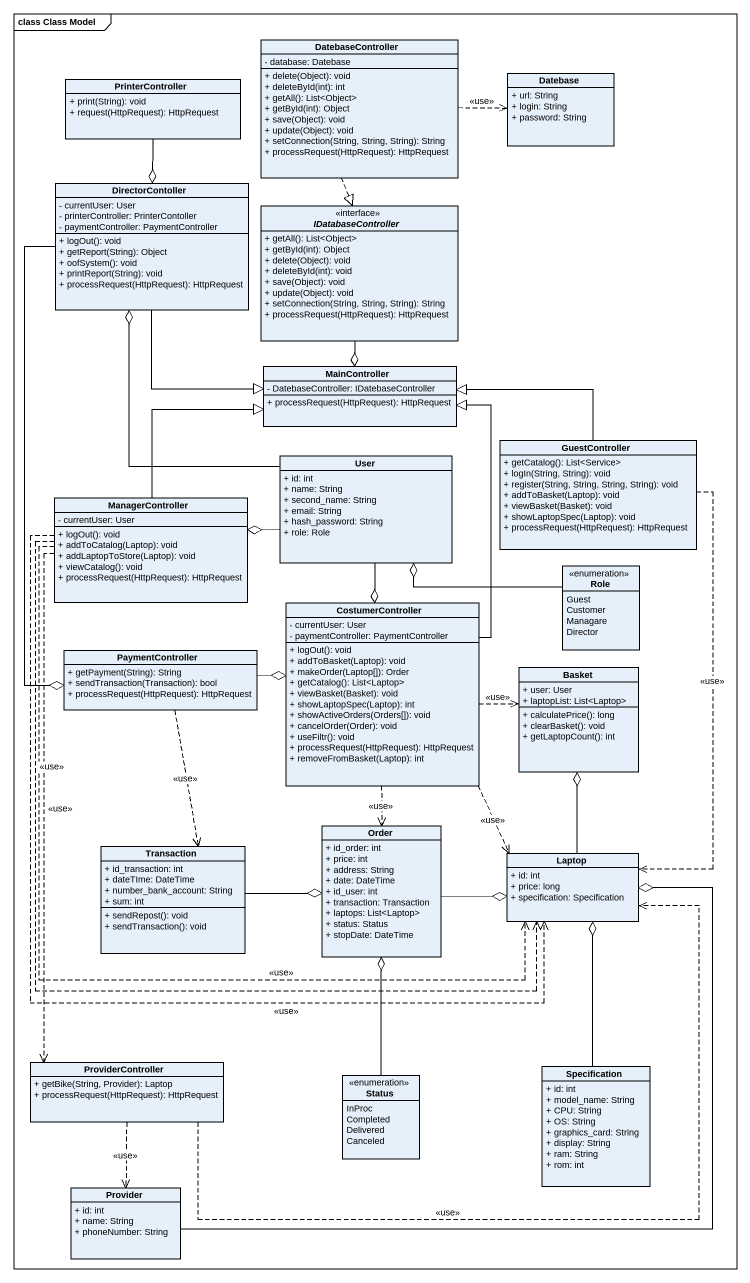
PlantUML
@startuml
mainframe class Class Model
hide circle
hide empty members
skinparam classAttributeIconSize 0
class DatebaseController {
  - database: Datebase
  + delete(Object): void
  + deleteById(int): int
  + getAll(): List<Object>
  + getById(int): Object
  + save(Object): void
  + update(Object): void
  + setConnection(String, String, String): String
  + processRequest(HttpRequest): HttpRequest
}
class PrinterController {
  + print(String): void
  + request(HttpRequest): HttpRequest
}
class Datebase {
  + url: String
  + login: String
  + password: String
}
class DirectorContoller {
  - currentUser: User
  - printerController: PrinterContoller
  - paymentController: PaymentController
  + logOut(): void
  + getReport(String): Object
  + oofSystem(): void
  + printReport(String): void
  + processRequest(HttpRequest): HttpRequest
}
interface IDatabaseController {
  + getAll(): List<Object>
  + getById(int): Object
  + delete(Object): void
  + deleteById(int): void
  + save(Object): void
  + update(Object): void
  + setConnection(String, String, String): String
  + processRequest(HttpRequest): HttpRequest
}
class MainController {
  - DatebaseController: IDatebaseController
  + processRequest(HttpRequest): HttpRequest
}
class GuestController {
  + getCatalog(): List<Service>
  + logIn(String, String): void
  + register(String, String, String, String): void
  + addToBasket(Laptop): void
  + viewBasket(Basket): void
  + showLaptopSpec(Laptop): void
  + processRequest(HttpRequest): HttpRequest
}
class User {
  + id: int
  + name: String
  + second_name: String
  + email: String
  + hash_password: String
  + role: Role
}
class ManagerController {
  - currentUser: User
  + logOut(): void
  + addToCatalog(Laptop): void
  + addLaptopToStore(Laptop): void
  + viewCatalog(): void
  + processRequest(HttpRequest): HttpRequest
}
enum Role {
  Guest
  Customer
  Managare
  Director
}
class CostumerController {
  - currentUser: User
  - paymentController: PaymentController
  + logOut(): void
  + addToBasket(Laptop): void
  + makeOrder(Laptop[]): Order
  + getCatalog(): List<Laptop>
  + viewBasket(Basket): void
  + showLaptopSpec(Laptop): int
  + showActiveOrders(Orders[]): void
  + cancelOrder(Order): void
  + useFiltr(): void
  + processRequest(HttpRequest): HttpRequest
  + removeFromBasket(Laptop): int
}
class PaymentController {
  + getPayment(String): String
  + sendTransaction(Transaction): bool
  + processRequest(HttpRequest): HttpRequest
}
class Basket {
  + user: User
  + laptopList: List<Laptop>
  + calculatePrice(): long
  + clearBasket(): void
  + getLaptopCount(): int
}
class Order {
  + id_order: int
  + price: int
  + address: String
  + date: DateTime
  + id_user: int
  + transaction: Transaction
  + laptops: List<Laptop>
  + status: Status
  + stopDate: DateTime
}
class Transaction {
  + id_transaction: int
  + dateTIme: DateTime
  + number_bank_account: String
  + sum: int
  + sendRepost(): void
  + sendTransaction(): void
}
class Laptop {
  + id: int
  + price: long
  + specification: Specification
}
class ProviderController {
  + getBike(String, Provider): Laptop
  + processRequest(HttpRequest): HttpRequest
}
enum Status {
  InProc
  Completed
  Delivered
  Canceled
}
class Specification {
  + id: int
  + model_name: String
  + CPU: String
  + OS: String
  + graphics_card: String
  + display: String
  + ram: String
  + rom: int
}
class Provider {
  + id: int
  + name: String
  + phoneNumber: String
}
DatebaseController .right.> Datebase : <<use>>
DatebaseController ..|> IDatabaseController
PrinterController --o DirectorContoller
DirectorContoller --|> MainController
DirectorContoller --o PaymentController
IDatabaseController --o MainController
GuestController -left-|> MainController
GuestController ..> Laptop : <<use>>
User -up-o DirectorContoller
User -left-o ManagerController
User --o CostumerController
ManagerController -up-|> MainController
ManagerController ..> Laptop : <<use>>
ManagerController ..> Laptop : <<use>>
ManagerController ..> Laptop : <<use>>
ManagerController ..> ProviderController : <<use>>
Role -left-o User
CostumerController -up-|> MainController
CostumerController .right.> Basket : <<use>>
CostumerController ..> Order : <<use>>
CostumerController ..> Laptop : <<use>>
PaymentController -right-o CostumerController
PaymentController ..> Transaction : <<use>>
Order -right-o Laptop
Transaction -right-o Order
Laptop -up-o Basket
ProviderController .right.> Laptop : <<use>>
ProviderController ..> Provider : <<use>>
Status -up-o Order
Specification -up-o Laptop
Provider -up-o Laptop
@enduml
